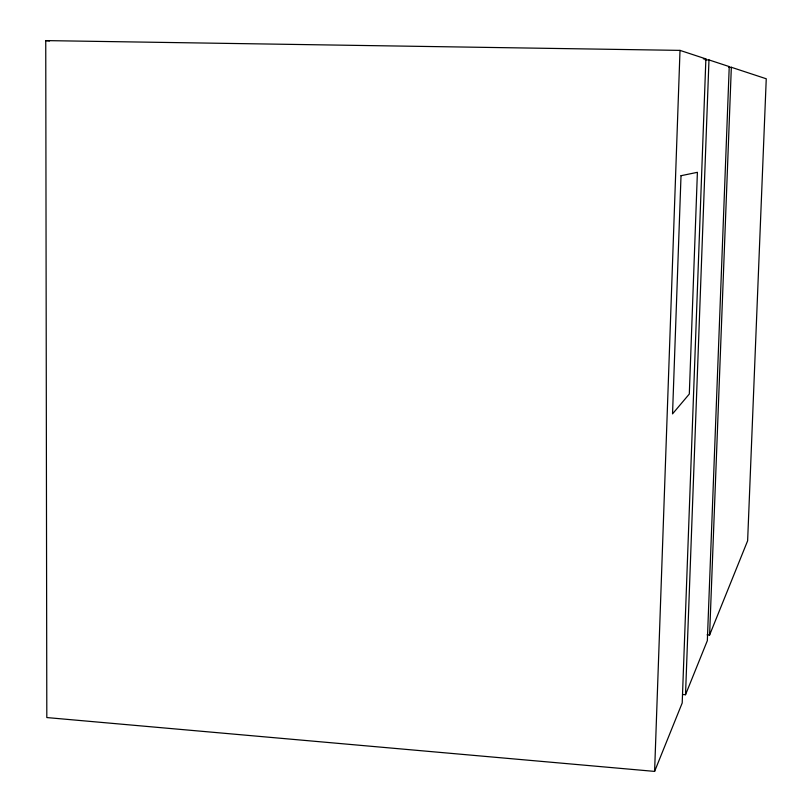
<?xml version="1.0" encoding="UTF-8"?>
<svg xmlns="http://www.w3.org/2000/svg" width="812" height="812" viewBox="0 0 812 812"><rect width="100%" height="100%" fill="white"/><g stroke="black" fill="none" stroke-linecap="round" stroke-linejoin="round"><path stroke-width="1.22" d="M654.604 771.4L680.009 50.385L45.746 40.6L46.812 717.564L654.604 771.4L682.202 702.979L705.882 58.9L680.009 50.385M683.014 694.524L685.521 694.727L708.977 59.926L705.192 59.865M707.09 634.842L709.607 635.025L731.338 67.274L728.8 67.234M685.521 694.727L707.343 640.638L729.237 66.584L708.977 59.926M709.607 635.025L747.629 540.782L766.254 78.774L731.338 67.274M703.344 58.86L705.882 58.9M45.746 40.6L49.512 40.976M681.014 175.707L672.539 413.876L689.307 394.023L697.396 172.317L681.014 175.707"/></g></svg>
